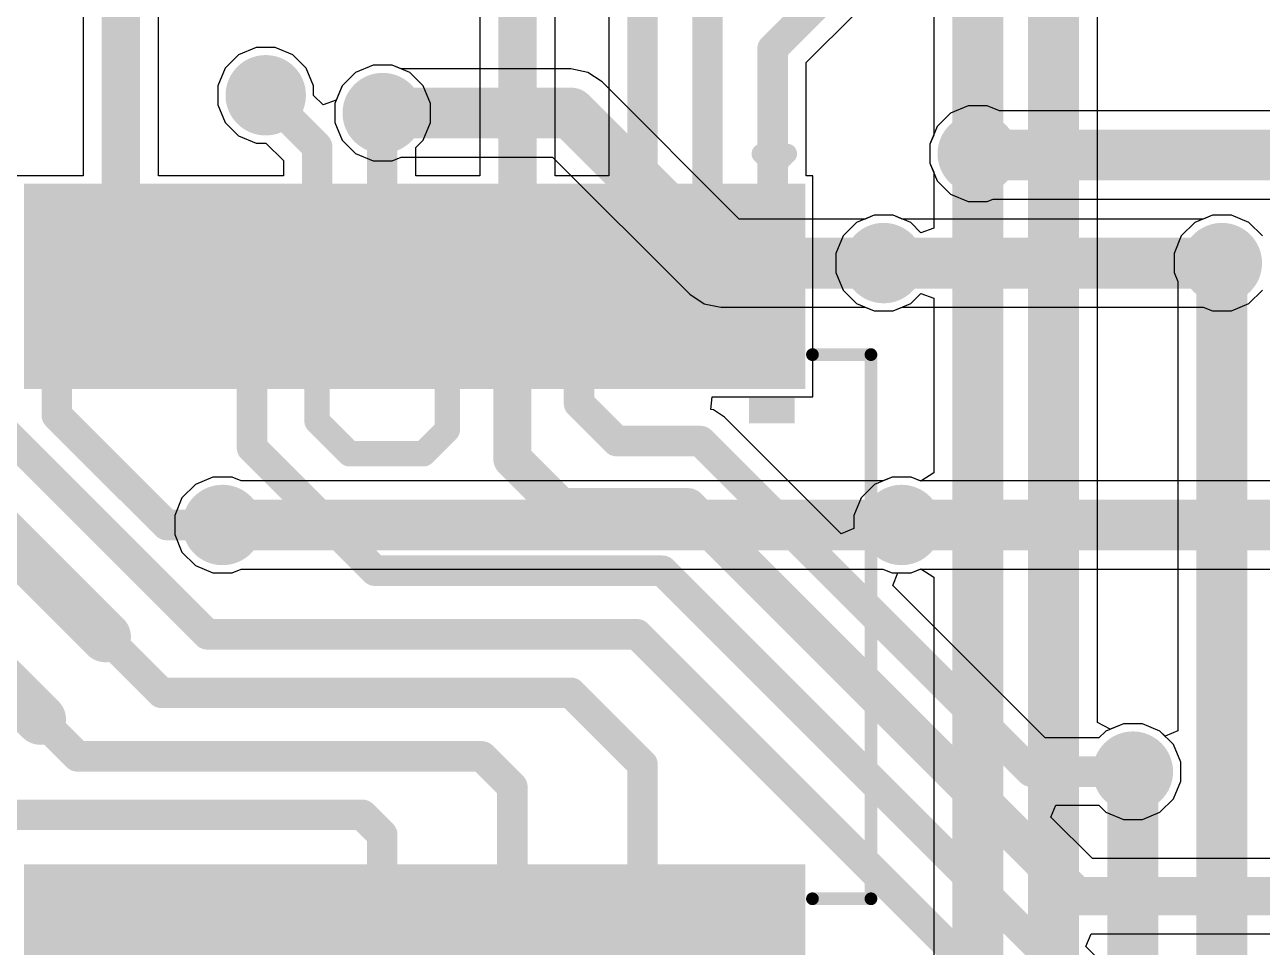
# Model space of a CAD drawing. Header units: millimetres. Extents: x -0.16 to 4.85, y -0.01 to 3.83.
# Drawn here: x 3.4922 to 3.9789, y 2.2139 to 2.5767 of the extents above; entities that cross this region are included whole.
import ezdxf

# ---------------------------------------------------------------- set-up
doc = ezdxf.new("R2010")
doc.units = ezdxf.units.MM
doc.header["$MEASUREMENT"] = 0
for name, color, linetype in [('BottomLayer', 5, 'Continuous'), ('BottomSolder', 6, 'Continuous'), ('TopLayer', 1, 'Continuous'), ('TopOverlay', 2, 'Continuous'), ('TopPaste', 8, 'Continuous'), ('TopSolder', 216, 'Continuous'), ('ViaHoleLayer', 16, 'Continuous')]:
    doc.layers.add(name, color=color, linetype=linetype)

# ---------------------------------------------------------------- blocks, each defined once
blk = doc.blocks.new('SSOP_28_208____22')
at = {"layer": 'TopLayer'}
for points in [[(-0.17028, 0.1752), (-0.09744, 0.1752), (-0.09744, 0.15748), (-0.17028, 0.15748)], [(0.09744, 0.1752), (0.17028, 0.1752), (0.17028, 0.15748), (0.09744, 0.15748)], [(-0.17028, 0.14961), (-0.09744, 0.14961), (-0.09744, 0.13189), (-0.17028, 0.13189)], [(0.09744, 0.14961), (0.17028, 0.14961), (0.17028, 0.13189), (0.09744, 0.13189)], [(-0.17028, 0.12402), (-0.09744, 0.12402), (-0.09744, 0.1063), (-0.17028, 0.1063)], [(0.09744, 0.12402), (0.17028, 0.12402), (0.17028, 0.1063), (0.09744, 0.1063)], [(-0.17028, 0.09843), (-0.09744, 0.09843), (-0.09744, 0.08071), (-0.17028, 0.08071)], [(0.09744, 0.09843), (0.17028, 0.09843), (0.17028, 0.08071), (0.09744, 0.08071)], [(-0.17028, 0.07283), (-0.09744, 0.07283), (-0.09744, 0.05512), (-0.17028, 0.05512)], [(0.09744, 0.07283), (0.17028, 0.07283), (0.17028, 0.05512), (0.09744, 0.05512)], [(-0.17028, 0.04724), (-0.09744, 0.04724), (-0.09744, 0.02953), (-0.17028, 0.02953)], [(0.09744, 0.04724), (0.17028, 0.04724), (0.17028, 0.02953), (0.09744, 0.02953)], [(-0.17028, 0.02165), (-0.09744, 0.02165), (-0.09744, 0.00394), (-0.17028, 0.00394)], [(0.09744, 0.02165), (0.17028, 0.02165), (0.17028, 0.00394), (0.09744, 0.00394)], [(-0.17028, -0.00394), (-0.09744, -0.00394), (-0.09744, -0.02165), (-0.17028, -0.02165)], [(0.09744, -0.00394), (0.17028, -0.00394), (0.17028, -0.02165), (0.09744, -0.02165)], [(-0.17028, -0.02953), (-0.09744, -0.02953), (-0.09744, -0.04724), (-0.17028, -0.04724)], [(0.09744, -0.02953), (0.17028, -0.02953), (0.17028, -0.04724), (0.09744, -0.04724)], [(-0.17028, -0.05512), (-0.09744, -0.05512), (-0.09744, -0.07283), (-0.17028, -0.07283)], [(0.09744, -0.05512), (0.17028, -0.05512), (0.17028, -0.07283), (0.09744, -0.07283)], [(-0.17028, -0.08071), (-0.09744, -0.08071), (-0.09744, -0.09843), (-0.17028, -0.09843)], [(0.09744, -0.08071), (0.17028, -0.08071), (0.17028, -0.09843), (0.09744, -0.09843)], [(-0.17028, -0.1063), (-0.09744, -0.1063), (-0.09744, -0.12402), (-0.17028, -0.12402)], [(0.09744, -0.1063), (0.17028, -0.1063), (0.17028, -0.12402), (0.09744, -0.12402)]]:
    blk.add_hatch(color=1, dxfattribs=at).paths.add_polyline_path(points)
at = {"layer": 'TopOverlay'}
blk.add_hatch(color=2, dxfattribs=at).paths.add_polyline_path([(-0.09, 0.15701), (-0.08, 0.15701), (-0.08, 0.17501), (-0.09, 0.17501)])
at = {"layer": 'TopPaste'}
for points in [[(-0.17028, 0.1752), (-0.09744, 0.1752), (-0.09744, 0.15748), (-0.17028, 0.15748)], [(0.09744, 0.1752), (0.17028, 0.1752), (0.17028, 0.15748), (0.09744, 0.15748)], [(-0.17028, 0.14961), (-0.09744, 0.14961), (-0.09744, 0.13189), (-0.17028, 0.13189)], [(0.09744, 0.14961), (0.17028, 0.14961), (0.17028, 0.13189), (0.09744, 0.13189)], [(-0.17028, 0.12402), (-0.09744, 0.12402), (-0.09744, 0.1063), (-0.17028, 0.1063)], [(0.09744, 0.12402), (0.17028, 0.12402), (0.17028, 0.1063), (0.09744, 0.1063)], [(-0.17028, 0.09843), (-0.09744, 0.09843), (-0.09744, 0.08071), (-0.17028, 0.08071)], [(0.09744, 0.09843), (0.17028, 0.09843), (0.17028, 0.08071), (0.09744, 0.08071)], [(-0.17028, 0.07283), (-0.09744, 0.07283), (-0.09744, 0.05512), (-0.17028, 0.05512)], [(0.09744, 0.07283), (0.17028, 0.07283), (0.17028, 0.05512), (0.09744, 0.05512)], [(-0.17028, 0.04724), (-0.09744, 0.04724), (-0.09744, 0.02953), (-0.17028, 0.02953)], [(0.09744, 0.04724), (0.17028, 0.04724), (0.17028, 0.02953), (0.09744, 0.02953)], [(-0.17028, 0.02165), (-0.09744, 0.02165), (-0.09744, 0.00394), (-0.17028, 0.00394)], [(0.09744, 0.02165), (0.17028, 0.02165), (0.17028, 0.00394), (0.09744, 0.00394)], [(-0.17028, -0.00394), (-0.09744, -0.00394), (-0.09744, -0.02165), (-0.17028, -0.02165)], [(0.09744, -0.00394), (0.17028, -0.00394), (0.17028, -0.02165), (0.09744, -0.02165)], [(-0.17028, -0.02953), (-0.09744, -0.02953), (-0.09744, -0.04724), (-0.17028, -0.04724)], [(0.09744, -0.02953), (0.17028, -0.02953), (0.17028, -0.04724), (0.09744, -0.04724)], [(-0.17028, -0.05512), (-0.09744, -0.05512), (-0.09744, -0.07283), (-0.17028, -0.07283)], [(0.09744, -0.05512), (0.17028, -0.05512), (0.17028, -0.07283), (0.09744, -0.07283)], [(-0.17028, -0.08071), (-0.09744, -0.08071), (-0.09744, -0.09843), (-0.17028, -0.09843)], [(0.09744, -0.08071), (0.17028, -0.08071), (0.17028, -0.09843), (0.09744, -0.09843)], [(-0.17028, -0.1063), (-0.09744, -0.1063), (-0.09744, -0.12402), (-0.17028, -0.12402)], [(0.09744, -0.1063), (0.17028, -0.1063), (0.17028, -0.12402), (0.09744, -0.12402)]]:
    blk.add_hatch(color=8, dxfattribs=at).paths.add_polyline_path(points)
at = {"layer": 'TopSolder'}
for points in [[(-0.17428, 0.1792), (-0.09344, 0.1792), (-0.09344, 0.15348), (-0.17428, 0.15348)], [(0.09344, 0.1792), (0.17428, 0.1792), (0.17428, 0.15348), (0.09344, 0.15348)], [(-0.17428, 0.15361), (-0.09344, 0.15361), (-0.09344, 0.12789), (-0.17428, 0.12789)], [(0.09344, 0.15361), (0.17428, 0.15361), (0.17428, 0.12789), (0.09344, 0.12789)], [(-0.17428, 0.12802), (-0.09344, 0.12802), (-0.09344, 0.1023), (-0.17428, 0.1023)], [(0.09344, 0.12802), (0.17428, 0.12802), (0.17428, 0.1023), (0.09344, 0.1023)], [(-0.17428, 0.10243), (-0.09344, 0.10243), (-0.09344, 0.07671), (-0.17428, 0.07671)], [(0.09344, 0.10243), (0.17428, 0.10243), (0.17428, 0.07671), (0.09344, 0.07671)], [(-0.17428, 0.07683), (-0.09344, 0.07683), (-0.09344, 0.05112), (-0.17428, 0.05112)], [(0.09344, 0.07683), (0.17428, 0.07683), (0.17428, 0.05112), (0.09344, 0.05112)], [(-0.17428, 0.05124), (-0.09344, 0.05124), (-0.09344, 0.02553), (-0.17428, 0.02553)], [(0.09344, 0.05124), (0.17428, 0.05124), (0.17428, 0.02553), (0.09344, 0.02553)], [(-0.17428, 0.02565), (-0.09344, 0.02565), (-0.09344, -0.00006), (-0.17428, -0.00006)], [(0.09344, 0.02565), (0.17428, 0.02565), (0.17428, -0.00006), (0.09344, -0.00006)], [(-0.17428, 0.00006), (-0.09344, 0.00006), (-0.09344, -0.02565), (-0.17428, -0.02565)], [(0.09344, 0.00006), (0.17428, 0.00006), (0.17428, -0.02565), (0.09344, -0.02565)], [(-0.17428, -0.02553), (-0.09344, -0.02553), (-0.09344, -0.05124), (-0.17428, -0.05124)], [(0.09344, -0.02553), (0.17428, -0.02553), (0.17428, -0.05124), (0.09344, -0.05124)], [(-0.17428, -0.05112), (-0.09344, -0.05112), (-0.09344, -0.07683), (-0.17428, -0.07683)], [(0.09344, -0.05112), (0.17428, -0.05112), (0.17428, -0.07683), (0.09344, -0.07683)], [(-0.17428, -0.07671), (-0.09344, -0.07671), (-0.09344, -0.10243), (-0.17428, -0.10243)], [(0.09344, -0.07671), (0.17428, -0.07671), (0.17428, -0.10243), (0.09344, -0.10243)], [(-0.17428, -0.1023), (-0.09344, -0.1023), (-0.09344, -0.12802), (-0.17428, -0.12802)], [(0.09344, -0.1023), (0.17428, -0.1023), (0.17428, -0.12802), (0.09344, -0.12802)]]:
    blk.add_hatch(color=216, dxfattribs=at).paths.add_polyline_path(points)
at = {"layer": 'TopOverlay'}
for points, const_width in [([(0.107, 0.205), (-0.107, 0.205)], 0.005), ([(-0.107, 0.182), (-0.107, 0.205)], 0.005), ([(0.107, 0.182), (0.107, 0.205)], 0.005), ([(-0.186, 0.162), (-0.186, 0.172)], 0.00787), ([(-0.181, 0.167), (-0.186, 0.172)], 0.00787), ([(-0.186, 0.162), (-0.181, 0.167)], 0.00787)]:
    blk.add_lwpolyline(points, dxfattribs=dict(at, const_width=const_width))
for points, const_width in [([(-0.10825, 0.205, 1), (-0.10575, 0.205, 1)], 0.0025), ([(-0.10825, 0.205, 1), (-0.10575, 0.205, 1)], 0.0025), ([(0.10575, 0.205, 1), (0.10825, 0.205, 1)], 0.0025), ([(0.10575, 0.205, 1), (0.10825, 0.205, 1)], 0.0025), ([(-0.10825, 0.182, 1), (-0.10575, 0.182, 1)], 0.0025), ([(0.10575, 0.182, 1), (0.10825, 0.182, 1)], 0.0025), ([(-0.18797, 0.172, 1), (-0.18403, 0.172, 1)], 0.00394), ([(-0.18797, 0.172, 1), (-0.18403, 0.172, 1)], 0.00394), ([(-0.18297, 0.167, 1), (-0.17903, 0.167, 1)], 0.00394), ([(-0.18297, 0.167, 1), (-0.17903, 0.167, 1)], 0.00394), ([(-0.18797, 0.162, 1), (-0.18403, 0.162, 1)], 0.00394), ([(-0.18797, 0.162, 1), (-0.18403, 0.162, 1)], 0.00394)]:
    blk.add_lwpolyline(points, format="xyb", close=True, dxfattribs=dict(at, const_width=const_width))

msp = doc.modelspace()

# ---------------------------------------------------------------- hatches: boundary and pattern name
at = {"layer": 'BottomLayer'}
h = msp.add_hatch(color=5, dxfattribs=at)
edge = h.paths.add_edge_path()
edge.add_arc((3.587, 2.549), 0.01181, 0, 360)
h = msp.add_hatch(color=5, dxfattribs=at)
edge = h.paths.add_edge_path()
edge.add_arc((3.633, 2.542), 0.01181, 0, 360)
h = msp.add_hatch(color=5, dxfattribs=at)
edge = h.paths.add_edge_path()
edge.add_arc((3.867, 2.526), 0.01181, 0, 360)
h = msp.add_hatch(color=5, dxfattribs=at)
edge = h.paths.add_edge_path()
edge.add_arc((3.83, 2.483), 0.01181, 0, 360)
h = msp.add_hatch(color=5, dxfattribs=at)
edge = h.paths.add_edge_path()
edge.add_arc((3.963, 2.483), 0.01181, 0, 360)
h = msp.add_hatch(color=5, dxfattribs=at)
edge = h.paths.add_edge_path()
edge.add_arc((3.57, 2.38), 0.01181, 0, 360)
h = msp.add_hatch(color=5, dxfattribs=at)
edge = h.paths.add_edge_path()
edge.add_arc((3.83704, 2.38), 0.01181, 0, 360)
h = msp.add_hatch(color=5, dxfattribs=at)
edge = h.paths.add_edge_path()
edge.add_arc((3.928, 2.283), 0.01181, 0, 360)
at = {"layer": 'BottomSolder'}
h = msp.add_hatch(color=6, dxfattribs=at)
edge = h.paths.add_edge_path()
edge.add_arc((3.587, 2.549), 0.01581, 0, 360)
h = msp.add_hatch(color=6, dxfattribs=at)
edge = h.paths.add_edge_path()
edge.add_arc((3.633, 2.542), 0.01581, 0, 360)
h = msp.add_hatch(color=6, dxfattribs=at)
edge = h.paths.add_edge_path()
edge.add_arc((3.867, 2.526), 0.01581, 0, 360)
h = msp.add_hatch(color=6, dxfattribs=at)
edge = h.paths.add_edge_path()
edge.add_arc((3.83, 2.483), 0.01581, 0, 360)
h = msp.add_hatch(color=6, dxfattribs=at)
edge = h.paths.add_edge_path()
edge.add_arc((3.963, 2.483), 0.01581, 0, 360)
h = msp.add_hatch(color=6, dxfattribs=at)
edge = h.paths.add_edge_path()
edge.add_arc((3.57, 2.38), 0.01581, 0, 360)
h = msp.add_hatch(color=6, dxfattribs=at)
edge = h.paths.add_edge_path()
edge.add_arc((3.83704, 2.38), 0.01581, 0, 360)
h = msp.add_hatch(color=6, dxfattribs=at)
edge = h.paths.add_edge_path()
edge.add_arc((3.928, 2.283), 0.01581, 0, 360)
at = {"layer": 'TopLayer'}
h = msp.add_hatch(color=1, dxfattribs=at)
edge = h.paths.add_edge_path()
edge.add_arc((3.587, 2.549), 0.01181, 0, 360)
h = msp.add_hatch(color=1, dxfattribs=at)
edge = h.paths.add_edge_path()
edge.add_arc((3.633, 2.542), 0.01181, 0, 360)
h = msp.add_hatch(color=1, dxfattribs=at)
edge = h.paths.add_edge_path()
edge.add_arc((3.867, 2.526), 0.01181, 0, 360)
h = msp.add_hatch(color=1, dxfattribs=at)
edge = h.paths.add_edge_path()
edge.add_arc((3.83, 2.483), 0.01181, 0, 360)
h = msp.add_hatch(color=1, dxfattribs=at)
edge = h.paths.add_edge_path()
edge.add_arc((3.963, 2.483), 0.01181, 0, 360)
h = msp.add_hatch(color=1, dxfattribs=at)
edge = h.paths.add_edge_path()
edge.add_arc((3.57, 2.38), 0.01181, 0, 360)
h = msp.add_hatch(color=1, dxfattribs=at)
edge = h.paths.add_edge_path()
edge.add_arc((3.83704, 2.38), 0.01181, 0, 360)
h = msp.add_hatch(color=1, dxfattribs=at)
edge = h.paths.add_edge_path()
edge.add_arc((3.928, 2.283), 0.01181, 0, 360)
at = {"layer": 'TopSolder'}
h = msp.add_hatch(color=216, dxfattribs=at)
edge = h.paths.add_edge_path()
edge.add_arc((3.587, 2.549), 0.01581, 0, 360)
h = msp.add_hatch(color=216, dxfattribs=at)
edge = h.paths.add_edge_path()
edge.add_arc((3.633, 2.542), 0.01581, 0, 360)
h = msp.add_hatch(color=216, dxfattribs=at)
edge = h.paths.add_edge_path()
edge.add_arc((3.867, 2.526), 0.01581, 0, 360)
h = msp.add_hatch(color=216, dxfattribs=at)
edge = h.paths.add_edge_path()
edge.add_arc((3.83, 2.483), 0.01581, 0, 360)
h = msp.add_hatch(color=216, dxfattribs=at)
edge = h.paths.add_edge_path()
edge.add_arc((3.963, 2.483), 0.01581, 0, 360)
h = msp.add_hatch(color=216, dxfattribs=at)
edge = h.paths.add_edge_path()
edge.add_arc((3.57, 2.38), 0.01581, 0, 360)
h = msp.add_hatch(color=216, dxfattribs=at)
edge = h.paths.add_edge_path()
edge.add_arc((3.83704, 2.38), 0.01581, 0, 360)
h = msp.add_hatch(color=216, dxfattribs=at)
edge = h.paths.add_edge_path()
edge.add_arc((3.928, 2.283), 0.01581, 0, 360)
at = {"layer": 'ViaHoleLayer'}
h = msp.add_hatch(color=16, dxfattribs=at)
edge = h.paths.add_edge_path()
edge.add_arc((3.587, 2.549), 0.00591, 0, 360)
h = msp.add_hatch(color=16, dxfattribs=at)
edge = h.paths.add_edge_path()
edge.add_arc((3.633, 2.542), 0.00591, 0, 360)
h = msp.add_hatch(color=16, dxfattribs=at)
edge = h.paths.add_edge_path()
edge.add_arc((3.867, 2.526), 0.00591, 0, 360)
h = msp.add_hatch(color=16, dxfattribs=at)
edge = h.paths.add_edge_path()
edge.add_arc((3.83, 2.483), 0.00591, 0, 360)
h = msp.add_hatch(color=16, dxfattribs=at)
edge = h.paths.add_edge_path()
edge.add_arc((3.963, 2.483), 0.00591, 0, 360)
h = msp.add_hatch(color=16, dxfattribs=at)
edge = h.paths.add_edge_path()
edge.add_arc((3.57, 2.38), 0.00591, 0, 360)
h = msp.add_hatch(color=16, dxfattribs=at)
edge = h.paths.add_edge_path()
edge.add_arc((3.83704, 2.38), 0.00591, 0, 360)
h = msp.add_hatch(color=16, dxfattribs=at)
edge = h.paths.add_edge_path()
edge.add_arc((3.928, 2.283), 0.00591, 0, 360)

# ---------------------------------------------------------------- linework, layer by layer
at = {"layer": 'BottomLayer'}
for p, q in [((3.84967, 2.79156), (3.84967, 2.53331)), ((3.91414, 2.30228), (3.91414, 2.70101)), ((3.62926, 2.56081), (3.62234, 2.55795)), ((3.63674, 2.56081), (3.62926, 2.56081)), ((3.64031, 2.55933), (3.63674, 2.56081)), ((3.62234, 2.55795), (3.61705, 2.55266)), ((3.707, 2.55933), (3.64031, 2.55933)), ((3.71363, 2.55801), (3.707, 2.55933)), ((3.71926, 2.55426), (3.71363, 2.55801)), ((3.61705, 2.55266), (3.61419, 2.54574)), ((3.77318, 2.50033), (3.71926, 2.55426)), ((3.61419, 2.54574), (3.61419, 2.53826)), ((3.61419, 2.53826), (3.61705, 2.53134)), ((3.61705, 2.53134), (3.62234, 2.52605)), ((3.84967, 2.53331), (3.84819, 2.52974)), ((3.62234, 2.52605), (3.62926, 2.52319)), ((3.84819, 2.52974), (3.84819, 2.52226)), ((3.62926, 2.52319), (3.63674, 2.52319)), ((3.63674, 2.52319), (3.64031, 2.52467)), ((3.64031, 2.52467), (3.69982, 2.52467)), ((3.69982, 2.52467), (3.75374, 2.47074)), ((3.84819, 2.52226), (3.84967, 2.51869)), ((3.84967, 2.51869), (3.84967, 2.49675)), ((3.82626, 2.50181), (3.82269, 2.50033)), ((3.83374, 2.50181), (3.82626, 2.50181)), ((3.84066, 2.49895), (3.83374, 2.50181)), ((3.95926, 2.50181), (3.95234, 2.49895)), ((3.96674, 2.50181), (3.95926, 2.50181)), ((3.97366, 2.49895), (3.96674, 2.50181)), ((3.82269, 2.50033), (3.77318, 2.50033)), ((3.84467, 2.49494), (3.84066, 2.49895)), ((3.84967, 2.49675), (3.84467, 2.49494)), ((3.95234, 2.49895), (3.94705, 2.49366)), ((3.97895, 2.49366), (3.97366, 2.49895)), ((3.94705, 2.49366), (3.94419, 2.48674)), ((3.94419, 2.48674), (3.94419, 2.47926)), ((3.94419, 2.47926), (3.94567, 2.47569)), ((3.94567, 2.47569), (3.94567, 2.29901)), ((3.75374, 2.47074), (3.75937, 2.46699)), ((3.84066, 2.46705), (3.84467, 2.47106)), ((3.84467, 2.47106), (3.84967, 2.46925)), ((3.84967, 2.46925), (3.84967, 2.40051)), ((3.75937, 2.46699), (3.766, 2.46567)), ((3.766, 2.46567), (3.82269, 2.46567)), ((3.82269, 2.46567), (3.82626, 2.46419)), ((3.82626, 2.46419), (3.83374, 2.46419)), ((3.83374, 2.46419), (3.84066, 2.46705)), ((3.84967, 2.40051), (3.84467, 2.3972)), ((3.55934, 2.39595), (3.55405, 2.39066)), ((3.56626, 2.39881), (3.55934, 2.39595)), ((3.57374, 2.39881), (3.56626, 2.39881)), ((3.57731, 2.39733), (3.57374, 2.39881)), ((3.82973, 2.39733), (3.57731, 2.39733)), ((3.8333, 2.39881), (3.82973, 2.39733)), ((3.84079, 2.39881), (3.8333, 2.39881)), ((3.84467, 2.3972), (3.84079, 2.39881)), ((3.55405, 2.39066), (3.55119, 2.38374)), ((3.55119, 2.38374), (3.55119, 2.37626)), ((3.55119, 2.37626), (3.55405, 2.36934)), ((3.55405, 2.36934), (3.55934, 2.36405)), ((3.55934, 2.36405), (3.56626, 2.36119)), ((3.56626, 2.36119), (3.57374, 2.36119)), ((3.57374, 2.36119), (3.57731, 2.36267)), ((3.57731, 2.36267), (3.82973, 2.36267)), ((3.82973, 2.36267), (3.8333, 2.36119)), ((3.8333, 2.36119), (3.84079, 2.36119)), ((3.84079, 2.36119), (3.84467, 2.3628)), ((3.84467, 2.3628), (3.84967, 2.35949)), ((3.84967, 2.35949), (3.84967, 2.17937)), ((3.91914, 2.29969), (3.91414, 2.30228)), ((3.92426, 2.30181), (3.91914, 2.29969)), ((3.93174, 2.30181), (3.92426, 2.30181)), ((3.93866, 2.29895), (3.93174, 2.30181)), ((3.94067, 2.29694), (3.93866, 2.29895)), ((3.94567, 2.29901), (3.94067, 2.29694))]:
    msp.add_line(p, q, dxfattribs=at)
at = {"layer": 'BottomLayer', "const_width": 0.02}
for points in [[(3.867, 2.526), (3.867, 2.826)], [(3.89681, 2.13383), (3.89681, 2.70819)], [(3.633, 2.542), (3.707, 2.542)], [(3.707, 2.542), (3.766, 2.483)], [(3.867, 2.17219), (3.867, 2.526)], [(3.766, 2.483), (3.83, 2.483)], [(3.963, 2), (3.963, 2.483)], [(3.57, 2.38), (3.83704, 2.38)], [(3.928, 1.986), (3.928, 2.283)]]:
    msp.add_lwpolyline(points, dxfattribs=at)
at = {"layer": 'BottomLayer', "const_width": 0.01}
for points in [[(3.628, 2.542, 1), (3.638, 2.542, 1)], [(3.702, 2.542, 1), (3.712, 2.542, 1)], [(3.702, 2.542, 1), (3.712, 2.542, 1)], [(3.862, 2.526, 1), (3.872, 2.526, 1)], [(3.862, 2.526, 1), (3.872, 2.526, 1)], [(3.761, 2.483, 1), (3.771, 2.483, 1)], [(3.761, 2.483, 1), (3.771, 2.483, 1)], [(3.825, 2.483, 1), (3.835, 2.483, 1)], [(3.958, 2.483, 1), (3.968, 2.483, 1)], [(3.565, 2.38, 1), (3.575, 2.38, 1)], [(3.83204, 2.38, 1), (3.84204, 2.38, 1)], [(3.923, 2.283, 1), (3.933, 2.283, 1)]]:
    msp.add_lwpolyline(points, format="xyb", close=True, dxfattribs=at)
at = {"layer": 'TopLayer'}
for p, q in [((3.67122, 2.68036), (3.67122, 2.51728)), ((3.70078, 2.51728), (3.70078, 2.68036)), ((3.51522, 2.58818), (3.51522, 2.51728)), ((3.54478, 2.51728), (3.54478, 2.58818)), ((3.7219, 2.58665), (3.7219, 2.51728)), ((3.79959, 2.56185), (3.81893, 2.58119)), ((3.57634, 2.56495), (3.57105, 2.55966)), ((3.58326, 2.56781), (3.57634, 2.56495)), ((3.59074, 2.56781), (3.58326, 2.56781)), ((3.59766, 2.56495), (3.59074, 2.56781)), ((3.60295, 2.55966), (3.59766, 2.56495)), ((3.62926, 2.56081), (3.62234, 2.55795)), ((3.63674, 2.56081), (3.62926, 2.56081)), ((3.64366, 2.55795), (3.63674, 2.56081)), ((3.79959, 2.51728), (3.79959, 2.56185)), ((3.57105, 2.55966), (3.56819, 2.55274)), ((3.60581, 2.55274), (3.60295, 2.55966)), ((3.62234, 2.55795), (3.61705, 2.55266)), ((3.64895, 2.55266), (3.64366, 2.55795)), ((3.56819, 2.55274), (3.56819, 2.54526)), ((3.60581, 2.54893), (3.60581, 2.55274)), ((3.61705, 2.55266), (3.61474, 2.54707)), ((3.65181, 2.54574), (3.64895, 2.55266)), ((3.56819, 2.54526), (3.57105, 2.53834)), ((3.60957, 2.54518), (3.60581, 2.54893)), ((3.61474, 2.54707), (3.60957, 2.54518)), ((3.65181, 2.53826), (3.65181, 2.54574)), ((3.85634, 2.54195), (3.85105, 2.53666)), ((3.86326, 2.54481), (3.85634, 2.54195)), ((3.87074, 2.54481), (3.86326, 2.54481)), ((3.87553, 2.54283), (3.87074, 2.54481)), ((4.07086, 2.54283), (3.87553, 2.54283)), ((3.57105, 2.53834), (3.57634, 2.53305)), ((3.64895, 2.53134), (3.65181, 2.53826)), ((3.85105, 2.53666), (3.84819, 2.52974)), ((3.57634, 2.53305), (3.58326, 2.53019)), ((3.64605, 2.52845), (3.64895, 2.53134)), ((3.58326, 2.53019), (3.58707, 2.53019)), ((3.58707, 2.53019), (3.59395, 2.52331)), ((3.64605, 2.51728), (3.64605, 2.52845)), ((3.84819, 2.52974), (3.84819, 2.52226)), ((3.59395, 2.52331), (3.59395, 2.51728)), ((3.84819, 2.52226), (3.85105, 2.51534)), ((3.51522, 2.51728), (3.46845, 2.51728)), ((3.59395, 2.51728), (3.54478, 2.51728)), ((3.67122, 2.51728), (3.64605, 2.51728)), ((3.7219, 2.51728), (3.70078, 2.51728)), ((3.8022, 2.51728), (3.79959, 2.51728)), ((3.8022, 2.43044), (3.8022, 2.51728)), ((3.85105, 2.51534), (3.85634, 2.51005)), ((3.85634, 2.51005), (3.86326, 2.50719)), ((3.86326, 2.50719), (3.87074, 2.50719)), ((3.87074, 2.50719), (3.87309, 2.50816)), ((3.87309, 2.50816), (4.07086, 2.50816)), ((3.82626, 2.50181), (3.81934, 2.49895)), ((3.83374, 2.50181), (3.82626, 2.50181)), ((3.83731, 2.50033), (3.83374, 2.50181)), ((3.95926, 2.50181), (3.95569, 2.50033)), ((3.96674, 2.50181), (3.95926, 2.50181)), ((3.97366, 2.49895), (3.96674, 2.50181)), ((3.81934, 2.49895), (3.81405, 2.49366)), ((3.95569, 2.50033), (3.83731, 2.50033)), ((3.97895, 2.49366), (3.97366, 2.49895)), ((3.81405, 2.49366), (3.81119, 2.48674)), ((3.81119, 2.48674), (3.81119, 2.47926)), ((3.81119, 2.47926), (3.81405, 2.47234)), ((3.81405, 2.47234), (3.81934, 2.46705)), ((3.97366, 2.46705), (3.97895, 2.47234)), ((3.81934, 2.46705), (3.82626, 2.46419)), ((3.82626, 2.46419), (3.83374, 2.46419)), ((3.83374, 2.46419), (3.83731, 2.46567)), ((3.83731, 2.46567), (3.95569, 2.46567)), ((3.95569, 2.46567), (3.95926, 2.46419)), ((3.95926, 2.46419), (3.96674, 2.46419)), ((3.96674, 2.46419), (3.97366, 2.46705)), ((3.76209, 2.42544), (3.76258, 2.43044)), ((3.76258, 2.43044), (3.8022, 2.43044)), ((3.76307, 2.42525), (3.76209, 2.42544)), ((3.76737, 2.42237), (3.76307, 2.42525)), ((3.81323, 2.37651), (3.76737, 2.42237)), ((3.82639, 2.39595), (3.8211, 2.39066)), ((3.8333, 2.39881), (3.82639, 2.39595)), ((3.84079, 2.39881), (3.8333, 2.39881)), ((3.84435, 2.39733), (3.84079, 2.39881)), ((4.53669, 2.39733), (3.84435, 2.39733)), ((3.8211, 2.39066), (3.81823, 2.38374)), ((3.81823, 2.38374), (3.81823, 2.37858)), ((3.81823, 2.37858), (3.81323, 2.37651)), ((3.83356, 2.35619), (3.83563, 2.36119)), ((3.83563, 2.36119), (3.84079, 2.36119)), ((3.84079, 2.36119), (3.84435, 2.36267)), ((3.84435, 2.36267), (4.53669, 2.36267)), ((3.89349, 2.29625), (3.83356, 2.35619)), ((3.91734, 2.29895), (3.91465, 2.29625)), ((3.92426, 2.30181), (3.91734, 2.29895)), ((3.93174, 2.30181), (3.92426, 2.30181)), ((3.93866, 2.29895), (3.93174, 2.30181)), ((3.94395, 2.29366), (3.93866, 2.29895)), ((3.91465, 2.29625), (3.89349, 2.29625)), ((3.94681, 2.28674), (3.94395, 2.29366)), ((3.94681, 2.27926), (3.94681, 2.28674)), ((3.94395, 2.27234), (3.94681, 2.27926)), ((3.89578, 2.26513), (3.8977, 2.26975)), ((3.8977, 2.26975), (3.91465, 2.26975)), ((3.91465, 2.26975), (3.91734, 2.26705)), ((3.93866, 2.26705), (3.94395, 2.27234)), ((3.91212, 2.24879), (3.89578, 2.26513)), ((3.91734, 2.26705), (3.92426, 2.26419)), ((3.92426, 2.26419), (3.93174, 2.26419)), ((3.93174, 2.26419), (3.93866, 2.26705)), ((4.07086, 2.24879), (3.91212, 2.24879)), ((3.90952, 2.21422), (3.91159, 2.21922)), ((3.91159, 2.21922), (4.07086, 2.21922)), ((3.92737, 2.19637), (3.90952, 2.21422))]:
    msp.add_line(p, q, dxfattribs=at)
for points, const_width in [([(3.686, 2.51055), (3.686, 2.714)], 0.015), ([(3.53, 2.47429), (3.53, 2.6)], 0.015), ([(3.73516, 2.47386), (3.73516, 2.6)], 0.012), ([(3.78634, 2.56734), (3.819, 2.6)], 0.012), ([(3.76075, 2.47386), (3.76075, 2.59075)], 0.012), ([(3.78634, 2.47386), (3.78634, 2.56734)], 0.012), ([(3.587, 2.549), (3.6072, 2.5288)], 0.012), ([(3.6328, 2.47386), (3.6328, 2.5418)], 0.012), ([(3.325, 2.535), (3.52399, 2.33601)], 0.02), ([(3.867, 2.526), (3.8675, 2.5255)], 0.02), ([(3.8675, 2.5255), (4.1055, 2.5255)], 0.02), ([(3.6072, 2.47386), (3.6072, 2.5288)], 0.012), ([(3.68533, 2.50989), (3.686, 2.51055)], 0.015), ([(3.68533, 2.47522), (3.68533, 2.50989)], 0.015), ([(3.303, 2.499), (3.49847, 2.30353)], 0.02), ([(3.83, 2.483), (3.963, 2.483)], 0.02), ([(3.68398, 2.47386), (3.68533, 2.47522)], 0.015), ([(3.50484, 2.42316), (3.50484, 2.47386)], 0.012), ([(3.58161, 2.41039), (3.58161, 2.47386)], 0.012), ([(3.6072, 2.4208), (3.6072, 2.47386)], 0.01), ([(3.65839, 2.41739), (3.65839, 2.47386)], 0.01), ([(3.68398, 2.40602), (3.68398, 2.47386)], 0.015), ([(3.70957, 2.47386), (3.71022, 2.47321)], 0.012), ([(3.71022, 2.42778), (3.71022, 2.47321)], 0.012), ([(3.71022, 2.42778), (3.725, 2.413)], 0.012), ([(3.50484, 2.42316), (3.548, 2.38)], 0.012), ([(3.47925, 2.42175), (3.564, 2.337)], 0.012), ([(3.6072, 2.4208), (3.62, 2.408)], 0.01), ([(3.649, 2.408), (3.65839, 2.41739)], 0.01), ([(3.725, 2.413), (3.758, 2.413)], 0.012), ([(3.758, 2.413), (3.888, 2.283)], 0.012), ([(3.58161, 2.41039), (3.63, 2.362)], 0.012), ([(3.62, 2.408), (3.649, 2.408)], 0.01), ([(3.68398, 2.40602), (3.703, 2.387)], 0.015), ([(3.703, 2.387), (3.753, 2.387)], 0.015), ([(3.753, 2.387), (3.90599, 2.23401)], 0.015), ([(3.83704, 2.38), (4.544, 2.38)], 0.02), ([(3.548, 2.38), (3.57, 2.38)], 0.012), ([(3.63, 2.362), (3.743, 2.362)], 0.012), ([(3.743, 2.362), (3.918, 2.187)], 0.012), ([(3.52399, 2.33601), (3.546, 2.314)], 0.012), ([(3.564, 2.337), (3.733, 2.337)], 0.012), ([(3.733, 2.337), (3.887, 2.183)], 0.012), ([(3.546, 2.314), (3.707, 2.314)], 0.012), ([(3.707, 2.314), (3.73516, 2.28584)], 0.012), ([(3.49847, 2.30353), (3.513, 2.289)], 0.012), ([(3.513, 2.289), (3.672, 2.289)], 0.012), ([(3.672, 2.289), (3.68398, 2.27702)], 0.012), ([(3.73516, 2.20614), (3.73516, 2.28584)], 0.012), ([(3.888, 2.283), (3.928, 2.283)], 0.012), ([(3.68398, 2.20614), (3.68398, 2.27702)], 0.012), ([(3.486, 2.266), (3.625, 2.266)], 0.012), ([(3.625, 2.266), (3.6328, 2.2582)], 0.012), ([(3.6328, 2.20614), (3.6328, 2.2582)], 0.012), ([(3.90599, 2.23401), (4.106, 2.23401)], 0.015)]:
    msp.add_lwpolyline(points, dxfattribs=dict(at, const_width=const_width))
for points, const_width in [([(3.78334, 2.56734, 1), (3.78934, 2.56734, 1)], 0.006), ([(3.78334, 2.56734, 1), (3.78934, 2.56734, 1)], 0.006), ([(3.584, 2.549, 1), (3.59, 2.549, 1)], 0.006), ([(3.6298, 2.5418, 1), (3.6358, 2.5418, 1)], 0.006), ([(3.862, 2.526, 1), (3.872, 2.526, 1)], 0.01), ([(3.8625, 2.5255, 1), (3.8725, 2.5255, 1)], 0.01), ([(3.8625, 2.5255, 1), (3.8725, 2.5255, 1)], 0.01), ([(3.6042, 2.5288, 1), (3.6102, 2.5288, 1)], 0.006), ([(3.6042, 2.5288, 1), (3.6102, 2.5288, 1)], 0.006), ([(3.68158, 2.50989, 1), (3.68908, 2.50989, 1)], 0.0075), ([(3.68158, 2.50989, 1), (3.68908, 2.50989, 1)], 0.0075), ([(3.68225, 2.51055, 1), (3.68975, 2.51055, 1)], 0.0075), ([(3.68225, 2.51055, 1), (3.68975, 2.51055, 1)], 0.0075), ([(3.825, 2.483, 1), (3.835, 2.483, 1)], 0.01), ([(3.958, 2.483, 1), (3.968, 2.483, 1)], 0.01), ([(3.68158, 2.47522, 1), (3.68908, 2.47522, 1)], 0.0075), ([(3.68158, 2.47522, 1), (3.68908, 2.47522, 1)], 0.0075), ([(3.50184, 2.47386, 1), (3.50784, 2.47386, 1)], 0.006), ([(3.52625, 2.47429, 1), (3.53375, 2.47429, 1)], 0.0075), ([(3.57861, 2.47386, 1), (3.58461, 2.47386, 1)], 0.006), ([(3.6042, 2.47386, 1), (3.6102, 2.47386, 1)], 0.006), ([(3.6047, 2.47386, 1), (3.6097, 2.47386, 1)], 0.005), ([(3.6298, 2.47386, 1), (3.6358, 2.47386, 1)], 0.006), ([(3.65589, 2.47386, 1), (3.66089, 2.47386, 1)], 0.005), ([(3.68023, 2.47386, 1), (3.68773, 2.47386, 1)], 0.0075), ([(3.68023, 2.47386, 1), (3.68773, 2.47386, 1)], 0.0075), ([(3.70657, 2.47386, 1), (3.71257, 2.47386, 1)], 0.006), ([(3.70722, 2.47321, 1), (3.71322, 2.47321, 1)], 0.006), ([(3.70722, 2.47321, 1), (3.71322, 2.47321, 1)], 0.006), ([(3.73216, 2.47386, 1), (3.73816, 2.47386, 1)], 0.006), ([(3.75775, 2.47386, 1), (3.76375, 2.47386, 1)], 0.006), ([(3.78334, 2.47386, 1), (3.78934, 2.47386, 1)], 0.006), ([(3.70722, 2.42778, 1), (3.71322, 2.42778, 1)], 0.006), ([(3.70722, 2.42778, 1), (3.71322, 2.42778, 1)], 0.006), ([(3.50184, 2.42316, 1), (3.50784, 2.42316, 1)], 0.006), ([(3.50184, 2.42316, 1), (3.50784, 2.42316, 1)], 0.006), ([(3.6047, 2.4208, 1), (3.6097, 2.4208, 1)], 0.005), ([(3.6047, 2.4208, 1), (3.6097, 2.4208, 1)], 0.005), ([(3.65589, 2.41739, 1), (3.66089, 2.41739, 1)], 0.005), ([(3.65589, 2.41739, 1), (3.66089, 2.41739, 1)], 0.005), ([(3.722, 2.413, 1), (3.728, 2.413, 1)], 0.006), ([(3.722, 2.413, 1), (3.728, 2.413, 1)], 0.006), ([(3.755, 2.413, 1), (3.761, 2.413, 1)], 0.006), ([(3.755, 2.413, 1), (3.761, 2.413, 1)], 0.006), ([(3.57861, 2.41039, 1), (3.58461, 2.41039, 1)], 0.006), ([(3.57861, 2.41039, 1), (3.58461, 2.41039, 1)], 0.006), ([(3.6175, 2.408, 1), (3.6225, 2.408, 1)], 0.005), ([(3.6175, 2.408, 1), (3.6225, 2.408, 1)], 0.005), ([(3.6465, 2.408, 1), (3.6515, 2.408, 1)], 0.005), ([(3.6465, 2.408, 1), (3.6515, 2.408, 1)], 0.005), ([(3.68023, 2.40602, 1), (3.68773, 2.40602, 1)], 0.0075), ([(3.68023, 2.40602, 1), (3.68773, 2.40602, 1)], 0.0075), ([(3.69925, 2.387, 1), (3.70675, 2.387, 1)], 0.0075), ([(3.69925, 2.387, 1), (3.70675, 2.387, 1)], 0.0075), ([(3.74925, 2.387, 1), (3.75675, 2.387, 1)], 0.0075), ([(3.74925, 2.387, 1), (3.75675, 2.387, 1)], 0.0075), ([(3.83204, 2.38, 1), (3.84204, 2.38, 1)], 0.01), ([(3.545, 2.38, 1), (3.551, 2.38, 1)], 0.006), ([(3.545, 2.38, 1), (3.551, 2.38, 1)], 0.006), ([(3.567, 2.38, 1), (3.573, 2.38, 1)], 0.006), ([(3.627, 2.362, 1), (3.633, 2.362, 1)], 0.006), ([(3.627, 2.362, 1), (3.633, 2.362, 1)], 0.006), ([(3.74, 2.362, 1), (3.746, 2.362, 1)], 0.006), ([(3.74, 2.362, 1), (3.746, 2.362, 1)], 0.006), ([(3.51899, 2.33601, 1), (3.52899, 2.33601, 1)], 0.01), ([(3.52099, 2.33601, 1), (3.52699, 2.33601, 1)], 0.006), ([(3.561, 2.337, 1), (3.567, 2.337, 1)], 0.006), ([(3.561, 2.337, 1), (3.567, 2.337, 1)], 0.006), ([(3.73, 2.337, 1), (3.736, 2.337, 1)], 0.006), ([(3.73, 2.337, 1), (3.736, 2.337, 1)], 0.006), ([(3.543, 2.314, 1), (3.549, 2.314, 1)], 0.006), ([(3.543, 2.314, 1), (3.549, 2.314, 1)], 0.006), ([(3.704, 2.314, 1), (3.71, 2.314, 1)], 0.006), ([(3.704, 2.314, 1), (3.71, 2.314, 1)], 0.006), ([(3.49347, 2.30353, 1), (3.50347, 2.30353, 1)], 0.01), ([(3.49547, 2.30353, 1), (3.50147, 2.30353, 1)], 0.006), ([(3.51, 2.289, 1), (3.516, 2.289, 1)], 0.006), ([(3.51, 2.289, 1), (3.516, 2.289, 1)], 0.006), ([(3.669, 2.289, 1), (3.675, 2.289, 1)], 0.006), ([(3.669, 2.289, 1), (3.675, 2.289, 1)], 0.006), ([(3.73216, 2.28584, 1), (3.73816, 2.28584, 1)], 0.006), ([(3.73216, 2.28584, 1), (3.73816, 2.28584, 1)], 0.006), ([(3.885, 2.283, 1), (3.891, 2.283, 1)], 0.006), ([(3.885, 2.283, 1), (3.891, 2.283, 1)], 0.006), ([(3.925, 2.283, 1), (3.931, 2.283, 1)], 0.006), ([(3.68098, 2.27702, 1), (3.68698, 2.27702, 1)], 0.006), ([(3.68098, 2.27702, 1), (3.68698, 2.27702, 1)], 0.006), ([(3.622, 2.266, 1), (3.628, 2.266, 1)], 0.006), ([(3.622, 2.266, 1), (3.628, 2.266, 1)], 0.006), ([(3.6298, 2.2582, 1), (3.6358, 2.2582, 1)], 0.006), ([(3.6298, 2.2582, 1), (3.6358, 2.2582, 1)], 0.006), ([(3.90224, 2.23401, 1), (3.90974, 2.23401, 1)], 0.0075), ([(3.90224, 2.23401, 1), (3.90974, 2.23401, 1)], 0.0075)]:
    msp.add_lwpolyline(points, format="xyb", close=True, dxfattribs=dict(at, const_width=const_width))

# ---------------------------------------------------------------- block references
at = {"rotation": 270}
msp.add_blockref('SSOP_28_208____22', (3.62, 2.34), dxfattribs=at)

doc.saveas('drawing.dxf')
